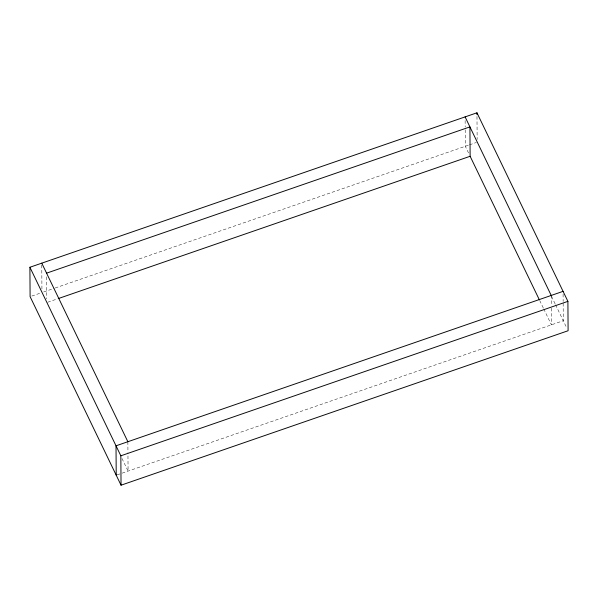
<?xml version="1.0" encoding="UTF-8"?>
<svg xmlns="http://www.w3.org/2000/svg" width="598" height="598" viewBox="0 0 598 598"><rect width="100%" height="100%" fill="white"/><g stroke="black" fill="none" stroke-linecap="round" stroke-linejoin="round"><path stroke-width="0.45" stroke-dasharray="2.99 2.24" d="M31.799 296.062L40.268 293.14M43.721 291.944L54.306 288.288M55.188 287.982L468.697 145.112M469.542 144.821L476.314 142.481M47.661 302.244L57.363 298.895M117.066 474.909L121.297 473.444M122.149 473.153L563.279 320.737L563.152 302.371M551.55 296.429L555.191 303.978M555.594 304.816L566.493 327.405M468.526 152.946L465.311 146.286L465.184 127.92M539.695 300.517L543.335 308.067M543.739 308.904L551.423 324.834L551.296 306.468M122.007 458.524L128.077 471.104L127.942 452.738M563.092 294.111L563.144 301.452M551.221 295.449L551.289 305.548M476.98 116.475L477.144 139.431M465.132 120.572L465.177 127M127.867 441.72L127.942 451.819M46.599 276.837L46.756 298.88M41.77 265.004L41.942 289.798"/><path stroke-width="0.9" d="M29.9 267.261L476.957 112.798L567.898 301.355L568.1 330.739L121.043 485.202L30.102 296.645L29.9 267.261L120.841 455.811L121.043 485.202M46.577 273.166L469.923 126.896L470.133 156.28L539.291 299.68M58.245 298.589L470.133 156.28M563.069 291.353L116.012 445.816L116.221 475.201M120.841 455.811L567.898 301.355M465.102 116.894L551.221 295.449M41.755 263.165L127.867 441.72M476.957 112.798L476.972 114.637"/></g></svg>
